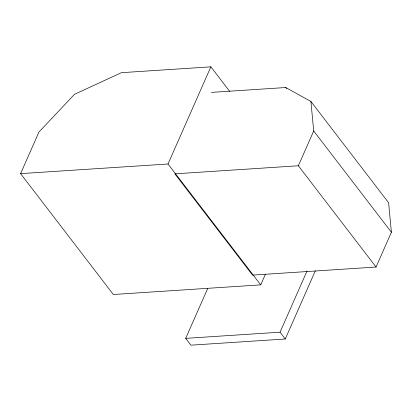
<?xml version="1.0" encoding="UTF-8"?>
<svg xmlns="http://www.w3.org/2000/svg" width="412" height="412" viewBox="0 0 412 412"><rect width="100%" height="100%" fill="white"/><g stroke="black" fill="none" stroke-linecap="round" stroke-linejoin="round"><path stroke-width="0.62" d="M265.41 274.263L260.734 284.862L113.331 294.498L20.6 173.632L38.913 132.118L74.464 94.327L121.406 72.682L210.862 66.832L229.638 91.315M260.734 284.862L168.003 163.997L210.862 66.832M315.34 270.818L285.269 338.999L190.911 345.168L185.688 338.36L207.725 288.4M310.906 101.45L388.598 202.719L391.4 232.25L376.058 267.033L298.365 165.768L313.707 130.98L310.906 101.45L285.712 87.529L211.402 92.386M285.269 338.999L280.047 332.196L307.012 271.065M20.6 173.632L168.003 163.997M298.365 165.768L174.858 173.838L252.551 275.108L376.058 267.033M185.688 338.36L280.047 332.196M285.712 87.529L286.494 88.549M313.707 130.98L391.4 232.25"/></g></svg>
